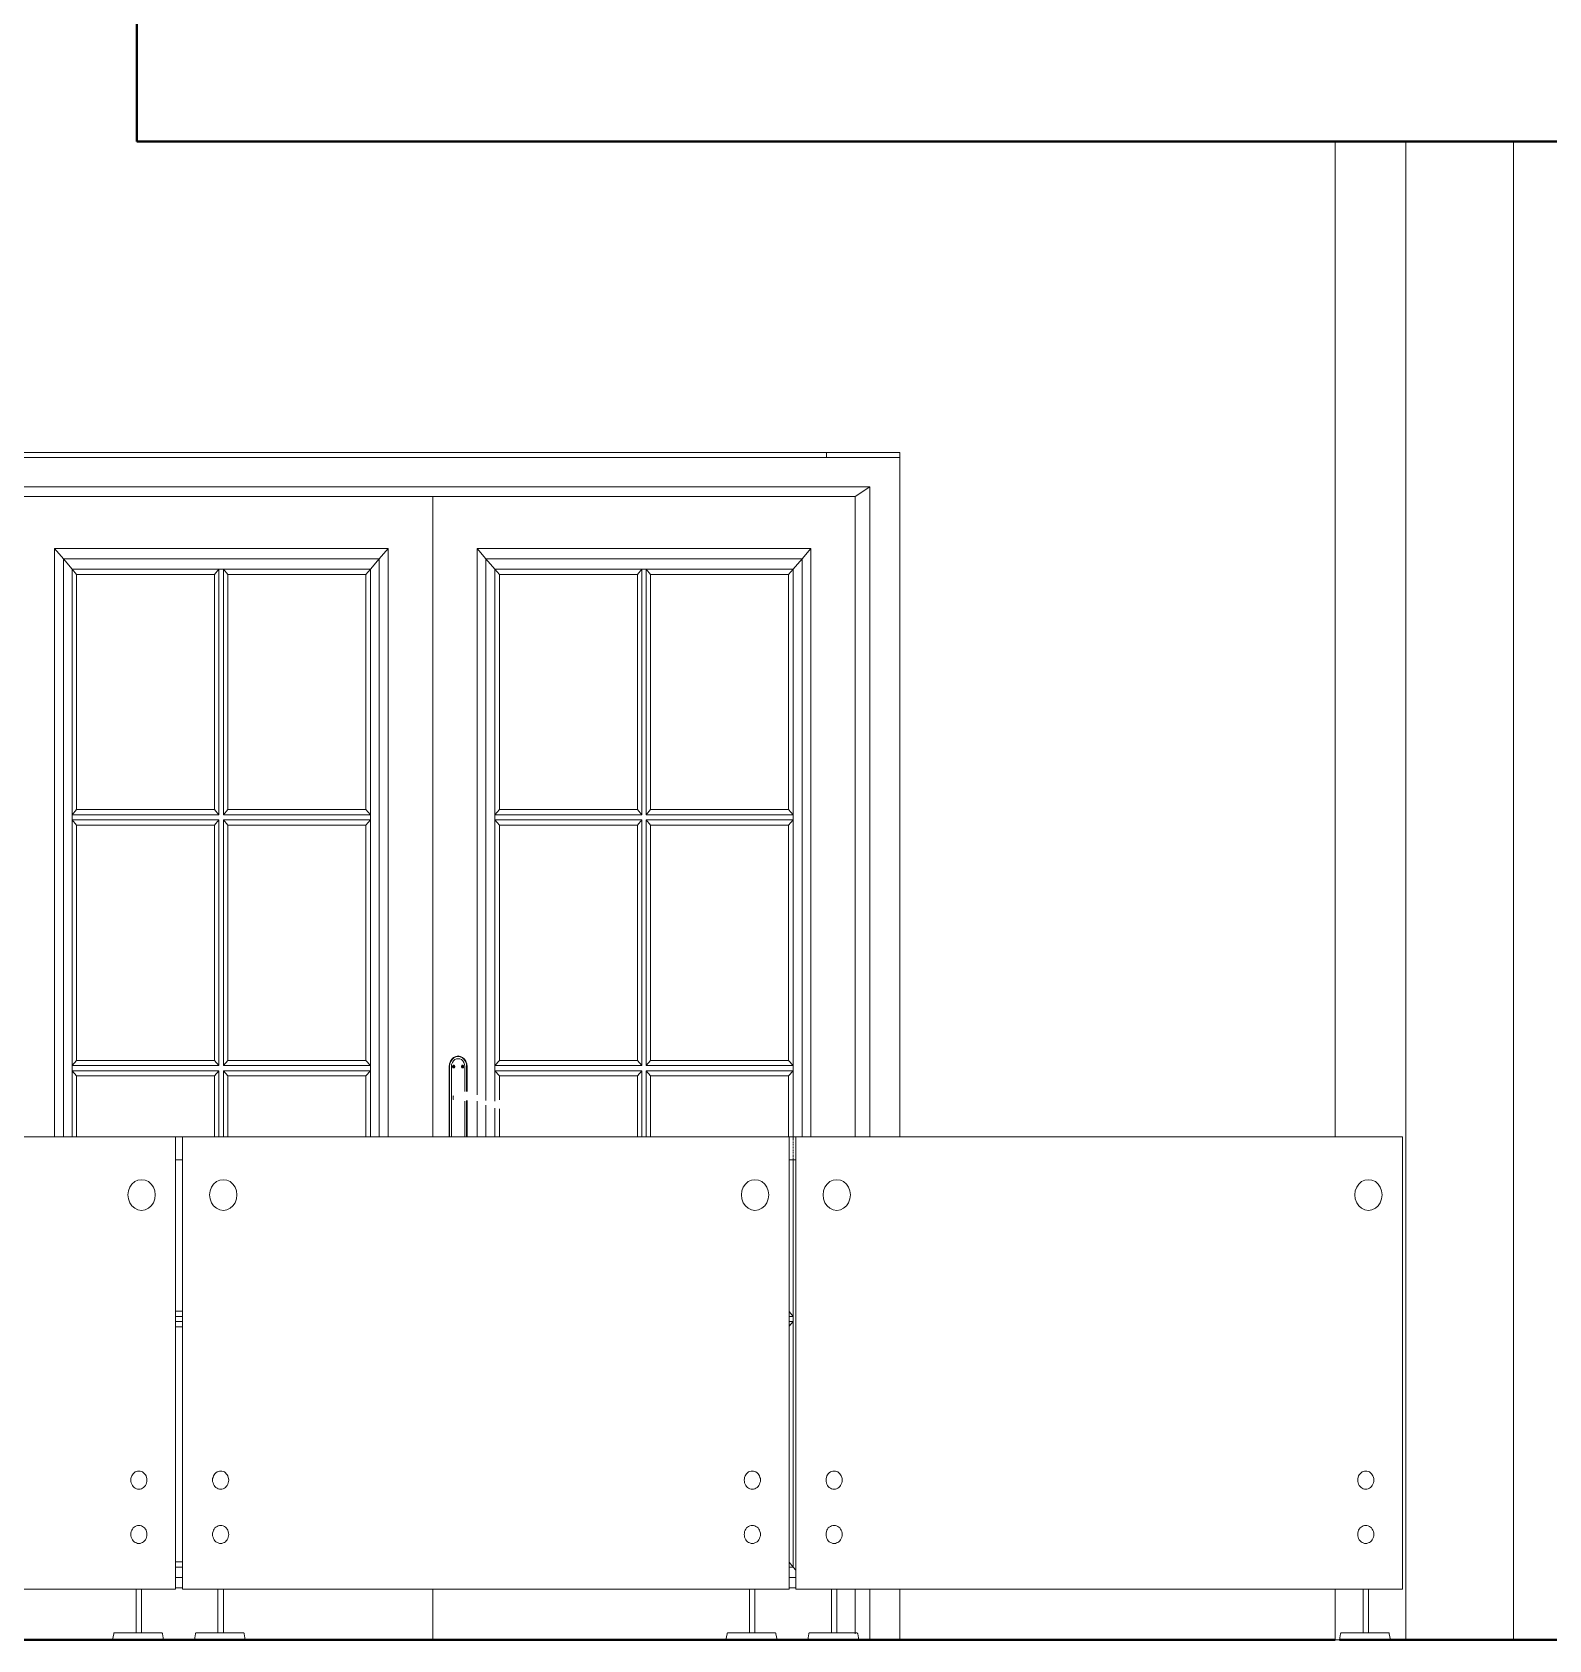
# Model space of a CAD drawing. Header units: inches. Extents: x 135267 to 147066, y -21506 to -19082.
# Drawn here: x 138213.5 to 138320.8, y -20372.3 to -20258.6 of the extents above; entities that cross this region are included whole.
import ezdxf

# ---------------------------------------------------------------- set-up
doc = ezdxf.new("R2010")
doc.units = ezdxf.units.IN
doc.header["$LTSCALE"] = 0.5
doc.header["$MEASUREMENT"] = 0
for name, color, linetype, lineweight in [('PARAPET', 50, 'Continuous', 13), ('wall', 1, 'Continuous', 40), ('window', 4, 'Continuous', 13)]:
    doc.layers.add(name, color=color, linetype=linetype, lineweight=lineweight)

msp = doc.modelspace()

# ---------------------------------------------------------------- linework, layer by layer
at = {"layer": 'PARAPET'}
for p, q in [((138305.7, -20336.71), (138305.7, -20266.29)), ((138310.7, -20372.29), (138310.7, -20266.29)), ((138318.32, -20372.29), (138318.32, -20266.29))]:
    msp.add_line(p, q, dxfattribs=at)
at = {"layer": 'wall'}
for p, q in [((138220.92, -20252.29), (138220.92, -20266.29)), ((138220.92, -20266.29), (138455.93, -20266.29)), ((138211.94, -20372.29), (138219.2, -20372.29)), ((138219.2, -20372.29), (138228.59, -20372.29)), ((138228.59, -20372.29), (138241.85, -20372.29)), ((138241.85, -20372.29), (138262.6, -20372.29)), ((138262.6, -20372.29), (138271.99, -20372.29)), ((138271.99, -20372.29), (138272.78, -20372.29)), ((138272.78, -20372.29), (138274.89, -20372.29)), ((138274.89, -20372.29), (138305.7, -20372.29)), ((138306, -20372.29), (138323.51, -20372.29)), ((138309.61, -20372.29), (138310.7, -20372.29))]:
    msp.add_line(p, q, dxfattribs=at)
at = {"layer": 'window'}
for p, q in [((138178.89, -20288.29), (138274.89, -20288.29)), ((138178.89, -20288.66), (138274.89, -20288.66)), ((138269.7, -20288.66), (138269.7, -20288.29)), ((138274.89, -20288.66), (138274.89, -20288.29)), ((138274.89, -20336.71), (138274.89, -20288.66)), ((138272.78, -20290.72), (138181, -20290.72)), ((138182.03, -20291.4), (138271.75, -20291.4)), ((138241.85, -20336.71), (138241.85, -20291.4)), ((138272.78, -20290.72), (138271.75, -20291.4)), ((138271.75, -20291.4), (138271.75, -20336.71)), ((138272.78, -20336.71), (138272.78, -20290.72)), ((138215.09, -20295.08), (138215.09, -20336.71)), ((138238.7, -20295.08), (138215.09, -20295.08)), ((138215.09, -20295.08), (138215.72, -20295.82)), ((138215.72, -20295.82), (138215.72, -20336.71)), ((138238.07, -20295.82), (138215.72, -20295.82)), ((138215.72, -20295.82), (138216.35, -20296.55)), ((138238.07, -20295.82), (138237.44, -20296.55)), ((138238.7, -20295.08), (138238.07, -20295.82)), ((138238.07, -20295.82), (138238.07, -20336.71)), ((138238.7, -20336.71), (138238.7, -20295.08)), ((138244.99, -20295.08), (138244.99, -20333.73)), ((138268.61, -20295.08), (138244.99, -20295.08)), ((138244.99, -20295.08), (138245.62, -20295.82)), ((138245.62, -20295.82), (138245.62, -20334.15)), ((138267.98, -20295.82), (138245.62, -20295.82)), ((138245.62, -20295.82), (138246.25, -20296.55)), ((138267.98, -20295.82), (138267.35, -20296.55)), ((138268.61, -20295.08), (138267.98, -20295.82)), ((138267.98, -20295.82), (138267.98, -20336.71)), ((138268.61, -20336.71), (138268.61, -20295.08)), ((138216.35, -20296.55), (138216.35, -20336.71)), ((138216.35, -20296.55), (138237.44, -20296.55)), ((138216.66, -20296.92), (138216.35, -20296.55)), ((138216.66, -20296.92), (138216.66, -20313.56)), ((138226.42, -20296.92), (138216.66, -20296.92)), ((138226.42, -20296.92), (138226.73, -20296.55)), ((138226.42, -20313.56), (138226.42, -20296.92)), ((138226.73, -20296.55), (138226.73, -20313.92)), ((138227.05, -20313.92), (138227.05, -20296.55)), ((138227.05, -20296.55), (138227.36, -20296.92)), ((138237.12, -20296.92), (138227.36, -20296.92)), ((138227.36, -20296.92), (138227.36, -20313.56)), ((138237.12, -20296.92), (138237.44, -20296.55)), ((138237.12, -20313.56), (138237.12, -20296.92)), ((138237.44, -20336.71), (138237.44, -20296.55)), ((138246.25, -20296.55), (138246.25, -20334.18)), ((138246.25, -20296.55), (138267.35, -20296.55)), ((138246.57, -20296.92), (138246.25, -20296.55)), ((138246.57, -20296.92), (138246.57, -20313.56)), ((138256.33, -20296.92), (138246.57, -20296.92)), ((138256.33, -20296.92), (138256.64, -20296.55)), ((138256.33, -20313.56), (138256.33, -20296.92)), ((138256.64, -20296.55), (138256.64, -20313.92)), ((138256.96, -20313.92), (138256.96, -20296.55)), ((138256.96, -20296.55), (138257.27, -20296.92)), ((138267.03, -20296.92), (138257.27, -20296.92)), ((138257.27, -20296.92), (138257.27, -20313.56)), ((138267.03, -20296.92), (138267.35, -20296.55)), ((138267.03, -20313.56), (138267.03, -20296.92)), ((138267.35, -20336.72), (138267.35, -20296.55)), ((138216.35, -20313.92), (138216.66, -20313.56)), ((138226.73, -20313.92), (138216.35, -20313.92)), ((138216.66, -20313.56), (138226.42, -20313.56)), ((138226.73, -20313.92), (138226.42, -20313.56)), ((138227.36, -20313.56), (138227.05, -20313.92)), ((138237.44, -20313.92), (138227.05, -20313.92)), ((138227.36, -20313.56), (138237.12, -20313.56)), ((138237.12, -20313.56), (138237.44, -20313.92)), ((138246.25, -20313.92), (138246.57, -20313.56)), ((138256.64, -20313.92), (138246.25, -20313.92)), ((138246.57, -20313.56), (138256.33, -20313.56)), ((138256.64, -20313.92), (138256.33, -20313.56)), ((138257.27, -20313.56), (138256.96, -20313.92)), ((138267.35, -20313.92), (138256.96, -20313.92)), ((138257.27, -20313.56), (138267.03, -20313.56)), ((138267.03, -20313.56), (138267.35, -20313.92)), ((138216.35, -20314.29), (138226.73, -20314.29)), ((138216.66, -20314.66), (138216.35, -20314.29)), ((138226.42, -20314.66), (138216.66, -20314.66)), ((138216.66, -20314.66), (138216.66, -20331.3)), ((138226.42, -20314.66), (138226.73, -20314.29)), ((138226.42, -20331.3), (138226.42, -20314.66)), ((138226.73, -20314.29), (138226.73, -20331.67)), ((138227.05, -20331.67), (138227.05, -20314.29)), ((138227.05, -20314.29), (138237.44, -20314.29)), ((138227.05, -20314.29), (138227.36, -20314.66)), ((138227.36, -20314.66), (138227.36, -20331.3)), ((138237.12, -20314.66), (138227.36, -20314.66)), ((138237.44, -20314.29), (138237.12, -20314.66)), ((138237.12, -20331.3), (138237.12, -20314.66)), ((138246.25, -20314.29), (138256.64, -20314.29)), ((138246.57, -20314.66), (138246.25, -20314.29)), ((138256.33, -20314.66), (138246.57, -20314.66)), ((138246.57, -20314.66), (138246.57, -20331.3)), ((138256.33, -20314.66), (138256.64, -20314.29)), ((138256.33, -20331.3), (138256.33, -20314.66)), ((138256.64, -20314.29), (138256.64, -20331.67)), ((138256.96, -20331.67), (138256.96, -20314.29)), ((138256.96, -20314.29), (138267.35, -20314.29)), ((138256.96, -20314.29), (138257.27, -20314.66)), ((138257.27, -20314.66), (138257.27, -20331.3)), ((138267.03, -20314.66), (138257.27, -20314.66)), ((138267.35, -20314.29), (138267.03, -20314.66)), ((138267.03, -20331.3), (138267.03, -20314.66)), ((138243.1, -20331.36), (138243.2, -20331.21)), ((138243.13, -20331.38), (138243.23, -20331.24)), ((138243.2, -20331.21), (138243.33, -20331.09)), ((138243.23, -20331.24), (138243.35, -20331.12)), ((138243.33, -20331.09), (138243.49, -20331.02)), ((138243.35, -20331.12), (138243.49, -20331.05)), ((138243.41, -20331.25), (138243.53, -20331.2)), ((138243.49, -20331.02), (138243.65, -20330.99)), ((138243.49, -20331.05), (138243.65, -20331.03)), ((138243.53, -20331.2), (138243.65, -20331.18)), ((138243.65, -20330.99), (138243.81, -20331.02)), ((138243.65, -20331.03), (138243.8, -20331.05)), ((138243.65, -20331.18), (138243.77, -20331.2)), ((138243.77, -20331.2), (138243.88, -20331.25)), ((138243.8, -20331.05), (138243.95, -20331.12)), ((138243.81, -20331.02), (138243.96, -20331.09)), ((138243.95, -20331.12), (138244.07, -20331.24)), ((138243.96, -20331.09), (138244.09, -20331.21)), ((138244.07, -20331.24), (138244.17, -20331.38)), ((138244.09, -20331.21), (138244.19, -20331.36)), ((138216.35, -20331.67), (138216.66, -20331.3)), ((138226.73, -20331.67), (138216.35, -20331.67)), ((138216.35, -20332.03), (138226.73, -20332.03)), ((138216.66, -20332.4), (138216.35, -20332.03)), ((138216.66, -20331.3), (138226.42, -20331.3)), ((138226.73, -20331.67), (138226.42, -20331.3)), ((138226.73, -20332.03), (138226.42, -20332.4)), ((138226.73, -20332.03), (138226.73, -20336.71)), ((138227.36, -20331.3), (138227.05, -20331.67)), ((138237.44, -20331.67), (138227.05, -20331.67)), ((138227.05, -20336.71), (138227.05, -20332.03)), ((138227.05, -20332.03), (138237.44, -20332.03)), ((138227.05, -20332.03), (138227.36, -20332.4)), ((138227.36, -20331.3), (138237.12, -20331.3)), ((138237.12, -20331.3), (138237.44, -20331.67)), ((138237.12, -20332.4), (138237.44, -20332.03)), ((138243.02, -20331.73), (138243.04, -20331.54)), ((138243.02, -20336.71), (138243.02, -20331.73)), ((138243.04, -20331.54), (138243.1, -20331.36)), ((138243.05, -20331.73), (138243.07, -20331.55)), ((138243.05, -20336.71), (138243.05, -20331.73)), ((138243.07, -20331.55), (138243.13, -20331.38)), ((138243.18, -20331.74), (138243.19, -20331.59)), ((138243.18, -20336.71), (138243.18, -20331.74)), ((138243.19, -20331.59), (138243.24, -20331.45)), ((138243.24, -20331.45), (138243.32, -20331.34)), ((138243.26, -20331.72), (138243.27, -20331.7)), ((138243.26, -20331.74), (138243.26, -20331.72)), ((138243.26, -20331.77), (138243.26, -20331.74)), ((138243.27, -20331.79), (138243.26, -20331.77)), ((138243.27, -20331.7), (138243.28, -20331.68)), ((138243.28, -20331.81), (138243.27, -20331.79)), ((138243.28, -20331.68), (138243.29, -20331.66)), ((138243.33, -20331.74), (138243.28, -20331.67)), ((138243.28, -20331.68), (138243.33, -20331.74)), ((138243.33, -20331.74), (138243.28, -20331.8)), ((138243.33, -20331.75), (138243.28, -20331.81)), ((138243.29, -20331.82), (138243.28, -20331.81)), ((138243.29, -20331.66), (138243.31, -20331.65)), ((138243.31, -20331.83), (138243.29, -20331.82)), ((138243.31, -20331.65), (138243.33, -20331.65)), ((138243.33, -20331.83), (138243.31, -20331.83)), ((138243.32, -20331.34), (138243.41, -20331.25)), ((138243.33, -20331.65), (138243.35, -20331.65)), ((138243.39, -20331.67), (138243.33, -20331.74)), ((138243.33, -20331.75), (138243.39, -20331.81)), ((138243.35, -20331.83), (138243.33, -20331.83)), ((138243.39, -20331.68), (138243.34, -20331.74)), ((138243.39, -20331.8), (138243.34, -20331.74)), ((138243.35, -20331.65), (138243.37, -20331.66)), ((138243.37, -20331.82), (138243.35, -20331.83)), ((138243.37, -20331.66), (138243.39, -20331.68)), ((138243.39, -20331.81), (138243.37, -20331.82)), ((138243.39, -20331.68), (138243.4, -20331.7)), ((138243.4, -20331.79), (138243.39, -20331.81)), ((138243.39, -20331.81), (138243.39, -20331.81)), ((138243.4, -20331.7), (138243.41, -20331.72)), ((138243.41, -20331.77), (138243.4, -20331.79)), ((138243.41, -20331.72), (138243.41, -20331.74)), ((138243.41, -20331.74), (138243.41, -20331.77)), ((138243.88, -20331.25), (138243.98, -20331.34)), ((138243.88, -20331.74), (138243.89, -20331.72)), ((138243.89, -20331.77), (138243.88, -20331.74)), ((138243.89, -20331.72), (138243.9, -20331.7)), ((138243.9, -20331.79), (138243.89, -20331.77)), ((138243.9, -20331.7), (138243.91, -20331.68)), ((138243.91, -20331.8), (138243.9, -20331.79)), ((138243.91, -20331.68), (138243.92, -20331.66)), ((138243.96, -20331.74), (138243.91, -20331.67)), ((138243.91, -20331.68), (138243.91, -20331.68)), ((138243.91, -20331.68), (138243.96, -20331.74)), ((138243.96, -20331.74), (138243.91, -20331.8)), ((138243.96, -20331.75), (138243.91, -20331.81)), ((138243.91, -20331.81), (138243.91, -20331.8)), ((138243.92, -20331.82), (138243.91, -20331.81)), ((138243.92, -20331.66), (138243.94, -20331.65)), ((138243.94, -20331.83), (138243.92, -20331.82)), ((138243.94, -20331.65), (138243.96, -20331.65)), ((138243.96, -20331.83), (138243.94, -20331.83)), ((138243.96, -20331.65), (138243.98, -20331.65)), ((138244.02, -20331.67), (138243.96, -20331.74)), ((138243.96, -20331.75), (138244.02, -20331.81)), ((138243.98, -20331.83), (138243.96, -20331.83)), ((138244.02, -20331.68), (138243.97, -20331.74)), ((138244.02, -20331.8), (138243.97, -20331.74)), ((138243.98, -20331.34), (138244.06, -20331.45)), ((138243.98, -20331.65), (138244, -20331.66)), ((138244, -20331.82), (138243.98, -20331.83)), ((138244, -20331.66), (138244.02, -20331.67)), ((138244.02, -20331.81), (138244, -20331.82)), ((138244.02, -20331.67), (138244.02, -20331.68)), ((138244.02, -20331.68), (138244.03, -20331.7)), ((138244.03, -20331.79), (138244.02, -20331.81)), ((138244.03, -20331.7), (138244.04, -20331.72)), ((138244.04, -20331.77), (138244.03, -20331.79)), ((138244.04, -20331.72), (138244.04, -20331.74)), ((138244.04, -20331.74), (138244.04, -20331.77)), ((138244.06, -20331.45), (138244.1, -20331.59)), ((138244.1, -20331.59), (138244.12, -20331.74)), ((138244.12, -20331.74), (138244.12, -20333.5)), ((138244.17, -20331.38), (138244.23, -20331.55)), ((138244.19, -20331.36), (138244.26, -20331.54)), ((138244.23, -20331.55), (138244.25, -20331.73)), ((138244.25, -20331.73), (138244.25, -20333.51)), ((138244.26, -20331.54), (138244.28, -20331.73)), ((138244.28, -20331.73), (138244.28, -20333.51)), ((138246.25, -20331.67), (138246.57, -20331.3)), ((138256.64, -20331.67), (138246.25, -20331.67)), ((138246.25, -20332.03), (138256.64, -20332.03)), ((138246.57, -20332.4), (138246.25, -20332.03)), ((138246.57, -20331.3), (138256.33, -20331.3)), ((138256.64, -20331.67), (138256.33, -20331.3)), ((138256.64, -20332.03), (138256.33, -20332.4)), ((138256.64, -20332.03), (138256.64, -20336.71)), ((138257.27, -20331.3), (138256.96, -20331.67)), ((138267.35, -20331.67), (138256.96, -20331.67)), ((138256.96, -20336.71), (138256.96, -20332.03)), ((138256.96, -20332.03), (138267.35, -20332.03)), ((138256.96, -20332.03), (138257.27, -20332.4)), ((138257.27, -20331.3), (138267.03, -20331.3)), ((138267.03, -20331.3), (138267.35, -20331.67)), ((138267.03, -20332.4), (138267.35, -20332.03)), ((138226.42, -20332.4), (138216.66, -20332.4)), ((138216.66, -20332.4), (138216.66, -20336.71)), ((138226.42, -20336.71), (138226.42, -20332.4)), ((138227.36, -20332.4), (138227.36, -20336.71)), ((138237.12, -20332.4), (138227.36, -20332.4)), ((138237.12, -20336.71), (138237.12, -20332.4)), ((138256.33, -20332.4), (138246.57, -20332.4)), ((138246.57, -20332.4), (138246.57, -20334.1)), ((138256.33, -20336.71), (138256.33, -20332.4)), ((138257.27, -20332.4), (138257.27, -20336.71)), ((138267.03, -20332.4), (138257.27, -20332.4)), ((138267.03, -20336.71), (138267.03, -20332.4)), ((138243.31, -20333.83), (138243.3, -20333.93)), ((138243.3, -20333.93), (138243.31, -20334.04)), ((138243.33, -20333.8), (138243.31, -20333.83)), ((138243.31, -20334.04), (138243.33, -20334.07)), ((138244.12, -20334.19), (138244.12, -20336.71)), ((138244.25, -20334.15), (138244.25, -20336.71)), ((138244.28, -20334.14), (138244.28, -20336.71)), ((138244.99, -20334.19), (138244.99, -20336.71)), ((138245.62, -20334.46), (138245.62, -20336.71)), ((138246.25, -20334.69), (138246.25, -20336.71)), ((138246.57, -20334.73), (138246.57, -20336.71)), ((138180.74, -20336.71), (138223.66, -20336.71)), ((138223.66, -20336.71), (138223.66, -20368.71)), ((138224.14, -20336.72), (138223.66, -20336.72)), ((138224.14, -20336.71), (138267.06, -20336.71)), ((138224.14, -20368.71), (138224.14, -20336.71)), ((138267.06, -20336.71), (138267.06, -20368.71)), ((138267.54, -20336.72), (138267.06, -20336.72)), ((138267.35, -20336.83), (138267.35, -20336.73)), ((138267.35, -20336.92), (138267.35, -20336.86)), ((138267.54, -20336.71), (138310.46, -20336.71)), ((138267.54, -20368.71), (138267.54, -20336.71)), ((138310.46, -20336.71), (138310.46, -20368.71)), ((138267.35, -20337.04), (138267.35, -20336.96)), ((138267.35, -20337.17), (138267.35, -20337.08)), ((138267.35, -20337.27), (138267.35, -20337.22)), ((138267.35, -20337.37), (138267.35, -20337.32)), ((138267.35, -20337.48), (138267.35, -20337.42)), ((138267.35, -20337.58), (138267.35, -20337.53)), ((138267.35, -20337.69), (138267.35, -20337.64)), ((138267.35, -20337.84), (138267.35, -20337.74)), ((138267.35, -20337.94), (138267.35, -20337.89)), ((138267.35, -20338.07), (138267.35, -20337.98)), ((138224.14, -20338.34), (138223.66, -20338.34)), ((138267.54, -20338.34), (138267.06, -20338.34)), ((138267.35, -20338.17), (138267.35, -20338.1)), ((138267.35, -20338.28), (138267.35, -20338.21)), ((138267.35, -20367.15), (138267.35, -20338.3)), ((138220.32, -20340.54), (138220.42, -20340.28)), ((138220.42, -20340.28), (138220.57, -20340.06)), ((138220.57, -20340.06), (138220.77, -20339.88)), ((138220.77, -20339.88), (138221, -20339.78)), ((138221, -20339.78), (138221.25, -20339.74)), ((138221.5, -20339.78), (138221.25, -20339.74)), ((138221.5, -20339.78), (138221.74, -20339.88)), ((138221.94, -20340.06), (138221.74, -20339.88)), ((138221.94, -20340.06), (138222.09, -20340.28)), ((138222.18, -20340.54), (138222.09, -20340.28)), ((138226.1, -20340.54), (138226.2, -20340.28)), ((138226.2, -20340.28), (138226.35, -20340.06)), ((138226.35, -20340.06), (138226.55, -20339.88)), ((138226.55, -20339.88), (138226.79, -20339.78)), ((138226.79, -20339.78), (138227.04, -20339.74)), ((138227.29, -20339.78), (138227.04, -20339.74)), ((138227.29, -20339.78), (138227.52, -20339.88)), ((138227.72, -20340.06), (138227.52, -20339.88)), ((138227.72, -20340.06), (138227.87, -20340.28)), ((138227.97, -20340.54), (138227.87, -20340.28)), ((138263.72, -20340.54), (138263.82, -20340.28)), ((138263.82, -20340.28), (138263.97, -20340.06)), ((138263.97, -20340.06), (138264.17, -20339.88)), ((138264.17, -20339.88), (138264.4, -20339.78)), ((138264.4, -20339.78), (138264.65, -20339.74)), ((138264.9, -20339.78), (138264.65, -20339.74)), ((138264.9, -20339.78), (138265.14, -20339.88)), ((138265.34, -20340.06), (138265.14, -20339.88)), ((138265.34, -20340.06), (138265.49, -20340.28)), ((138265.58, -20340.54), (138265.49, -20340.28)), ((138269.5, -20340.54), (138269.6, -20340.28)), ((138269.6, -20340.28), (138269.75, -20340.06)), ((138269.75, -20340.06), (138269.95, -20339.88)), ((138269.95, -20339.88), (138270.19, -20339.78)), ((138270.19, -20339.78), (138270.44, -20339.74)), ((138270.69, -20339.78), (138270.44, -20339.74)), ((138270.69, -20339.78), (138270.92, -20339.88)), ((138271.12, -20340.06), (138270.92, -20339.88)), ((138271.12, -20340.06), (138271.27, -20340.28)), ((138271.37, -20340.54), (138271.27, -20340.28)), ((138307.12, -20340.54), (138307.22, -20340.28)), ((138307.22, -20340.28), (138307.37, -20340.06)), ((138307.37, -20340.06), (138307.57, -20339.88)), ((138307.57, -20339.88), (138307.8, -20339.78)), ((138307.8, -20339.78), (138308.05, -20339.74)), ((138308.3, -20339.78), (138308.05, -20339.74)), ((138308.3, -20339.78), (138308.54, -20339.88)), ((138308.74, -20340.06), (138308.54, -20339.88)), ((138308.74, -20340.06), (138308.89, -20340.28)), ((138308.98, -20340.54), (138308.89, -20340.28)), ((138220.32, -20340.54), (138220.29, -20340.82)), ((138220.29, -20340.82), (138220.32, -20341.1)), ((138220.42, -20341.37), (138220.32, -20341.1)), ((138220.57, -20341.59), (138220.42, -20341.37)), ((138222.09, -20341.37), (138221.94, -20341.59)), ((138222.18, -20341.1), (138222.09, -20341.37)), ((138222.18, -20340.54), (138222.22, -20340.82)), ((138222.18, -20341.1), (138222.22, -20340.82)), ((138226.1, -20340.54), (138226.07, -20340.82)), ((138226.07, -20340.82), (138226.1, -20341.1)), ((138226.2, -20341.37), (138226.1, -20341.1)), ((138226.35, -20341.59), (138226.2, -20341.37)), ((138227.87, -20341.37), (138227.72, -20341.59)), ((138227.97, -20341.1), (138227.87, -20341.37)), ((138227.97, -20340.54), (138228, -20340.82)), ((138227.97, -20341.1), (138228, -20340.82)), ((138263.72, -20340.54), (138263.69, -20340.82)), ((138263.69, -20340.82), (138263.72, -20341.1)), ((138263.82, -20341.37), (138263.72, -20341.1)), ((138263.97, -20341.59), (138263.82, -20341.37)), ((138265.49, -20341.37), (138265.34, -20341.59)), ((138265.58, -20341.1), (138265.49, -20341.37)), ((138265.58, -20340.54), (138265.62, -20340.82)), ((138265.58, -20341.1), (138265.62, -20340.82)), ((138269.5, -20340.54), (138269.47, -20340.82)), ((138269.47, -20340.82), (138269.5, -20341.1)), ((138269.6, -20341.37), (138269.5, -20341.1)), ((138269.75, -20341.59), (138269.6, -20341.37)), ((138271.27, -20341.37), (138271.12, -20341.59)), ((138271.37, -20341.1), (138271.27, -20341.37)), ((138271.37, -20340.54), (138271.4, -20340.82)), ((138271.37, -20341.1), (138271.4, -20340.82)), ((138307.12, -20340.54), (138307.09, -20340.82)), ((138307.09, -20340.82), (138307.12, -20341.1)), ((138307.22, -20341.37), (138307.12, -20341.1)), ((138307.37, -20341.59), (138307.22, -20341.37)), ((138308.89, -20341.37), (138308.74, -20341.59)), ((138308.98, -20341.1), (138308.89, -20341.37)), ((138308.98, -20340.54), (138309.02, -20340.82)), ((138308.98, -20341.1), (138309.02, -20340.82)), ((138220.57, -20341.59), (138220.77, -20341.76)), ((138220.77, -20341.76), (138221, -20341.87)), ((138221, -20341.87), (138221.25, -20341.91)), ((138221.25, -20341.91), (138221.5, -20341.87)), ((138221.5, -20341.87), (138221.74, -20341.76)), ((138221.74, -20341.76), (138221.94, -20341.59)), ((138226.35, -20341.59), (138226.55, -20341.76)), ((138226.55, -20341.76), (138226.79, -20341.87)), ((138226.79, -20341.87), (138227.04, -20341.91)), ((138227.04, -20341.91), (138227.29, -20341.87)), ((138227.29, -20341.87), (138227.52, -20341.76)), ((138227.52, -20341.76), (138227.72, -20341.59)), ((138263.97, -20341.59), (138264.17, -20341.76)), ((138264.17, -20341.76), (138264.4, -20341.87)), ((138264.4, -20341.87), (138264.65, -20341.91)), ((138264.65, -20341.91), (138264.9, -20341.87)), ((138264.9, -20341.87), (138265.14, -20341.76)), ((138265.14, -20341.76), (138265.34, -20341.59)), ((138269.75, -20341.59), (138269.95, -20341.76)), ((138269.95, -20341.76), (138270.19, -20341.87)), ((138270.19, -20341.87), (138270.44, -20341.91)), ((138270.44, -20341.91), (138270.69, -20341.87)), ((138270.69, -20341.87), (138270.92, -20341.76)), ((138270.92, -20341.76), (138271.12, -20341.59)), ((138307.37, -20341.59), (138307.57, -20341.76)), ((138307.57, -20341.76), (138307.8, -20341.87)), ((138307.8, -20341.87), (138308.05, -20341.91)), ((138308.05, -20341.91), (138308.3, -20341.87)), ((138308.3, -20341.87), (138308.54, -20341.76)), ((138308.54, -20341.76), (138308.74, -20341.59)), ((138223.66, -20349.04), (138224.14, -20349.04)), ((138224.14, -20349.41), (138223.66, -20349.41)), ((138267.35, -20349.41), (138267.06, -20349.07)), ((138267.35, -20349.41), (138267.06, -20349.41)), ((138223.66, -20349.77), (138224.14, -20349.77)), ((138224.14, -20350.14), (138223.66, -20350.14)), ((138267.06, -20349.77), (138267.35, -20349.77)), ((138267.35, -20349.77), (138267.06, -20350.11)), ((138220.5, -20360.89), (138220.52, -20360.8)), ((138220.56, -20360.7), (138220.52, -20360.8)), ((138220.6, -20360.62), (138220.56, -20360.7)), ((138220.66, -20360.54), (138220.6, -20360.62)), ((138220.73, -20360.48), (138220.66, -20360.54)), ((138220.8, -20360.42), (138220.73, -20360.48)), ((138220.89, -20360.39), (138220.8, -20360.42)), ((138220.89, -20360.39), (138220.97, -20360.36)), ((138220.97, -20360.36), (138221.06, -20360.35)), ((138221.15, -20360.36), (138221.06, -20360.35)), ((138221.24, -20360.39), (138221.15, -20360.36)), ((138221.32, -20360.42), (138221.24, -20360.39)), ((138221.32, -20360.42), (138221.4, -20360.48)), ((138221.47, -20360.54), (138221.4, -20360.48)), ((138221.52, -20360.62), (138221.47, -20360.54)), ((138221.57, -20360.7), (138221.52, -20360.62)), ((138221.61, -20360.8), (138221.57, -20360.7)), ((138221.63, -20360.89), (138221.61, -20360.8)), ((138226.28, -20360.89), (138226.31, -20360.8)), ((138226.34, -20360.7), (138226.31, -20360.8)), ((138226.39, -20360.62), (138226.34, -20360.7)), ((138226.44, -20360.54), (138226.39, -20360.62)), ((138226.51, -20360.48), (138226.44, -20360.54)), ((138226.59, -20360.42), (138226.51, -20360.48)), ((138226.67, -20360.39), (138226.59, -20360.42)), ((138226.67, -20360.39), (138226.76, -20360.36)), ((138226.76, -20360.36), (138226.85, -20360.35)), ((138226.94, -20360.36), (138226.85, -20360.35)), ((138227.02, -20360.39), (138226.94, -20360.36)), ((138227.11, -20360.42), (138227.02, -20360.39)), ((138227.11, -20360.42), (138227.18, -20360.48)), ((138227.25, -20360.54), (138227.18, -20360.48)), ((138227.31, -20360.62), (138227.25, -20360.54)), ((138227.35, -20360.7), (138227.31, -20360.62)), ((138227.39, -20360.8), (138227.35, -20360.7)), ((138227.41, -20360.89), (138227.39, -20360.8)), ((138263.9, -20360.89), (138263.92, -20360.8)), ((138263.96, -20360.7), (138263.92, -20360.8)), ((138264, -20360.62), (138263.96, -20360.7)), ((138264.06, -20360.54), (138264, -20360.62)), ((138264.13, -20360.48), (138264.06, -20360.54)), ((138264.2, -20360.42), (138264.13, -20360.48)), ((138264.29, -20360.39), (138264.2, -20360.42)), ((138264.29, -20360.39), (138264.37, -20360.36)), ((138264.37, -20360.36), (138264.46, -20360.35)), ((138264.55, -20360.36), (138264.46, -20360.35)), ((138264.64, -20360.39), (138264.55, -20360.36)), ((138264.72, -20360.42), (138264.64, -20360.39)), ((138264.72, -20360.42), (138264.8, -20360.48)), ((138264.87, -20360.54), (138264.8, -20360.48)), ((138264.92, -20360.62), (138264.87, -20360.54)), ((138264.97, -20360.7), (138264.92, -20360.62)), ((138265, -20360.8), (138264.97, -20360.7)), ((138265.03, -20360.89), (138265, -20360.8)), ((138269.68, -20360.89), (138269.7, -20360.8)), ((138269.74, -20360.7), (138269.7, -20360.8)), ((138269.79, -20360.62), (138269.74, -20360.7)), ((138269.84, -20360.54), (138269.79, -20360.62)), ((138269.91, -20360.48), (138269.84, -20360.54)), ((138269.99, -20360.42), (138269.91, -20360.48)), ((138270.07, -20360.39), (138269.99, -20360.42)), ((138270.07, -20360.39), (138270.16, -20360.36)), ((138270.16, -20360.36), (138270.25, -20360.35)), ((138270.34, -20360.36), (138270.25, -20360.35)), ((138270.42, -20360.39), (138270.34, -20360.36)), ((138270.51, -20360.42), (138270.42, -20360.39)), ((138270.51, -20360.42), (138270.58, -20360.48)), ((138270.65, -20360.54), (138270.58, -20360.48)), ((138270.71, -20360.62), (138270.65, -20360.54)), ((138270.75, -20360.7), (138270.71, -20360.62)), ((138270.79, -20360.8), (138270.75, -20360.7)), ((138270.81, -20360.89), (138270.79, -20360.8)), ((138307.3, -20360.89), (138307.32, -20360.8)), ((138307.36, -20360.7), (138307.32, -20360.8)), ((138307.4, -20360.62), (138307.36, -20360.7)), ((138307.46, -20360.54), (138307.4, -20360.62)), ((138307.53, -20360.48), (138307.46, -20360.54)), ((138307.6, -20360.42), (138307.53, -20360.48)), ((138307.69, -20360.39), (138307.6, -20360.42)), ((138307.69, -20360.39), (138307.77, -20360.36)), ((138307.77, -20360.36), (138307.86, -20360.35)), ((138307.95, -20360.36), (138307.86, -20360.35)), ((138308.04, -20360.39), (138307.95, -20360.36)), ((138308.12, -20360.42), (138308.04, -20360.39)), ((138308.12, -20360.42), (138308.2, -20360.48)), ((138308.27, -20360.54), (138308.2, -20360.48)), ((138308.32, -20360.62), (138308.27, -20360.54)), ((138308.37, -20360.7), (138308.32, -20360.62)), ((138308.4, -20360.8), (138308.37, -20360.7)), ((138308.43, -20360.89), (138308.4, -20360.8)), ((138220.5, -20360.89), (138220.49, -20360.99)), ((138220.49, -20360.99), (138220.5, -20361.09)), ((138220.5, -20361.09), (138220.52, -20361.19)), ((138220.52, -20361.19), (138220.56, -20361.29)), ((138220.56, -20361.29), (138220.6, -20361.37)), ((138220.6, -20361.37), (138220.66, -20361.45)), ((138220.66, -20361.45), (138220.73, -20361.51)), ((138220.8, -20361.56), (138220.73, -20361.51)), ((138220.89, -20361.6), (138220.8, -20361.56)), ((138220.97, -20361.63), (138220.89, -20361.6)), ((138221.06, -20361.63), (138220.97, -20361.63)), ((138221.06, -20361.63), (138221.15, -20361.63)), ((138221.24, -20361.6), (138221.15, -20361.63)), ((138221.24, -20361.6), (138221.32, -20361.56)), ((138221.32, -20361.56), (138221.4, -20361.51)), ((138221.4, -20361.51), (138221.47, -20361.45)), ((138221.47, -20361.45), (138221.52, -20361.37)), ((138221.52, -20361.37), (138221.57, -20361.29)), ((138221.57, -20361.29), (138221.61, -20361.19)), ((138221.61, -20361.19), (138221.63, -20361.09)), ((138221.63, -20360.99), (138221.63, -20360.89)), ((138221.63, -20361.09), (138221.63, -20360.99)), ((138226.28, -20360.89), (138226.28, -20360.99)), ((138226.28, -20360.99), (138226.28, -20361.09)), ((138226.28, -20361.09), (138226.31, -20361.19)), ((138226.31, -20361.19), (138226.34, -20361.29)), ((138226.34, -20361.29), (138226.39, -20361.37)), ((138226.39, -20361.37), (138226.44, -20361.45)), ((138226.44, -20361.45), (138226.51, -20361.51)), ((138226.59, -20361.56), (138226.51, -20361.51)), ((138226.67, -20361.6), (138226.59, -20361.56)), ((138226.76, -20361.63), (138226.67, -20361.6)), ((138226.85, -20361.63), (138226.76, -20361.63)), ((138226.85, -20361.63), (138226.94, -20361.63)), ((138227.02, -20361.6), (138226.94, -20361.63)), ((138227.02, -20361.6), (138227.11, -20361.56)), ((138227.11, -20361.56), (138227.18, -20361.51)), ((138227.18, -20361.51), (138227.25, -20361.45)), ((138227.25, -20361.45), (138227.31, -20361.37)), ((138227.31, -20361.37), (138227.35, -20361.29)), ((138227.35, -20361.29), (138227.39, -20361.19)), ((138227.39, -20361.19), (138227.41, -20361.09)), ((138227.42, -20360.99), (138227.41, -20360.89)), ((138227.41, -20361.09), (138227.42, -20360.99)), ((138263.9, -20360.89), (138263.89, -20360.99)), ((138263.89, -20360.99), (138263.9, -20361.09)), ((138263.9, -20361.09), (138263.92, -20361.19)), ((138263.92, -20361.19), (138263.96, -20361.29)), ((138263.96, -20361.29), (138264, -20361.37)), ((138264, -20361.37), (138264.06, -20361.45)), ((138264.06, -20361.45), (138264.13, -20361.51)), ((138264.2, -20361.56), (138264.13, -20361.51)), ((138264.29, -20361.6), (138264.2, -20361.56)), ((138264.37, -20361.63), (138264.29, -20361.6)), ((138264.46, -20361.63), (138264.37, -20361.63)), ((138264.46, -20361.63), (138264.55, -20361.63)), ((138264.64, -20361.6), (138264.55, -20361.63)), ((138264.64, -20361.6), (138264.72, -20361.56)), ((138264.72, -20361.56), (138264.8, -20361.51)), ((138264.8, -20361.51), (138264.87, -20361.45)), ((138264.87, -20361.45), (138264.92, -20361.37)), ((138264.92, -20361.37), (138264.97, -20361.29)), ((138264.97, -20361.29), (138265, -20361.19)), ((138265, -20361.19), (138265.03, -20361.09)), ((138265.03, -20360.99), (138265.03, -20360.89)), ((138265.03, -20361.09), (138265.03, -20360.99)), ((138269.68, -20360.89), (138269.68, -20360.99)), ((138269.68, -20360.99), (138269.68, -20361.09)), ((138269.68, -20361.09), (138269.7, -20361.19)), ((138269.7, -20361.19), (138269.74, -20361.29)), ((138269.74, -20361.29), (138269.79, -20361.37)), ((138269.79, -20361.37), (138269.84, -20361.45)), ((138269.84, -20361.45), (138269.91, -20361.51)), ((138269.99, -20361.56), (138269.91, -20361.51)), ((138270.07, -20361.6), (138269.99, -20361.56)), ((138270.16, -20361.63), (138270.07, -20361.6)), ((138270.25, -20361.63), (138270.16, -20361.63)), ((138270.25, -20361.63), (138270.34, -20361.63)), ((138270.42, -20361.6), (138270.34, -20361.63)), ((138270.42, -20361.6), (138270.51, -20361.56)), ((138270.51, -20361.56), (138270.58, -20361.51)), ((138270.58, -20361.51), (138270.65, -20361.45)), ((138270.65, -20361.45), (138270.71, -20361.37)), ((138270.71, -20361.37), (138270.75, -20361.29)), ((138270.75, -20361.29), (138270.79, -20361.19)), ((138270.79, -20361.19), (138270.81, -20361.09)), ((138270.82, -20360.99), (138270.81, -20360.89)), ((138270.81, -20361.09), (138270.82, -20360.99)), ((138307.3, -20360.89), (138307.29, -20360.99)), ((138307.29, -20360.99), (138307.3, -20361.09)), ((138307.3, -20361.09), (138307.32, -20361.19)), ((138307.32, -20361.19), (138307.36, -20361.29)), ((138307.36, -20361.29), (138307.4, -20361.37)), ((138307.4, -20361.37), (138307.46, -20361.45)), ((138307.46, -20361.45), (138307.53, -20361.51)), ((138307.6, -20361.56), (138307.53, -20361.51)), ((138307.69, -20361.6), (138307.6, -20361.56)), ((138307.77, -20361.63), (138307.69, -20361.6)), ((138307.86, -20361.63), (138307.77, -20361.63)), ((138307.86, -20361.63), (138307.95, -20361.63)), ((138308.04, -20361.6), (138307.95, -20361.63)), ((138308.04, -20361.6), (138308.12, -20361.56)), ((138308.12, -20361.56), (138308.2, -20361.51)), ((138308.2, -20361.51), (138308.27, -20361.45)), ((138308.27, -20361.45), (138308.32, -20361.37)), ((138308.32, -20361.37), (138308.37, -20361.29)), ((138308.37, -20361.29), (138308.4, -20361.19)), ((138308.4, -20361.19), (138308.43, -20361.09)), ((138308.43, -20360.99), (138308.43, -20360.89)), ((138308.43, -20361.09), (138308.43, -20360.99)), ((138220.89, -20364.23), (138220.97, -20364.2)), ((138220.97, -20364.2), (138221.06, -20364.2)), ((138221.15, -20364.2), (138221.06, -20364.2)), ((138221.15, -20364.2), (138221.24, -20364.23)), ((138226.67, -20364.23), (138226.76, -20364.2)), ((138226.76, -20364.2), (138226.85, -20364.2)), ((138226.94, -20364.2), (138226.85, -20364.2)), ((138226.94, -20364.2), (138227.02, -20364.23)), ((138264.29, -20364.23), (138264.37, -20364.2)), ((138264.37, -20364.2), (138264.46, -20364.2)), ((138264.55, -20364.2), (138264.46, -20364.2)), ((138264.55, -20364.2), (138264.64, -20364.23)), ((138270.07, -20364.23), (138270.16, -20364.2)), ((138270.16, -20364.2), (138270.25, -20364.2)), ((138270.34, -20364.2), (138270.25, -20364.2)), ((138270.34, -20364.2), (138270.42, -20364.23)), ((138307.69, -20364.23), (138307.77, -20364.2)), ((138307.77, -20364.2), (138307.86, -20364.2)), ((138307.95, -20364.2), (138307.86, -20364.2)), ((138307.95, -20364.2), (138308.04, -20364.23)), ((138220.5, -20364.74), (138220.49, -20364.84)), ((138220.49, -20364.84), (138220.5, -20364.94)), ((138220.52, -20364.64), (138220.5, -20364.74)), ((138220.5, -20364.94), (138220.52, -20365.03)), ((138220.56, -20364.54), (138220.52, -20364.64)), ((138220.52, -20365.03), (138220.56, -20365.13)), ((138220.6, -20364.46), (138220.56, -20364.54)), ((138220.56, -20365.13), (138220.6, -20365.21)), ((138220.66, -20364.38), (138220.6, -20364.46)), ((138220.6, -20365.21), (138220.66, -20365.29)), ((138220.66, -20364.38), (138220.73, -20364.32)), ((138220.66, -20365.29), (138220.73, -20365.35)), ((138220.8, -20364.27), (138220.73, -20364.32)), ((138220.73, -20365.35), (138220.8, -20365.41)), ((138220.8, -20364.27), (138220.89, -20364.23)), ((138221.24, -20364.23), (138221.32, -20364.27)), ((138221.4, -20364.32), (138221.32, -20364.27)), ((138221.4, -20365.35), (138221.32, -20365.41)), ((138221.47, -20364.38), (138221.4, -20364.32)), ((138221.4, -20365.35), (138221.47, -20365.29)), ((138221.52, -20364.46), (138221.47, -20364.38)), ((138221.47, -20365.29), (138221.52, -20365.21)), ((138221.57, -20364.54), (138221.52, -20364.46)), ((138221.52, -20365.21), (138221.57, -20365.13)), ((138221.61, -20364.64), (138221.57, -20364.54)), ((138221.57, -20365.13), (138221.61, -20365.03)), ((138221.63, -20364.74), (138221.61, -20364.64)), ((138221.61, -20365.03), (138221.63, -20364.94)), ((138221.63, -20364.84), (138221.63, -20364.74)), ((138221.63, -20364.94), (138221.63, -20364.84)), ((138226.31, -20364.64), (138226.28, -20364.74)), ((138226.28, -20364.74), (138226.28, -20364.84)), ((138226.28, -20364.84), (138226.28, -20364.94)), ((138226.28, -20364.94), (138226.31, -20365.03)), ((138226.34, -20364.54), (138226.31, -20364.64)), ((138226.31, -20365.03), (138226.34, -20365.13)), ((138226.39, -20364.46), (138226.34, -20364.54)), ((138226.34, -20365.13), (138226.39, -20365.21)), ((138226.44, -20364.38), (138226.39, -20364.46)), ((138226.39, -20365.21), (138226.44, -20365.29)), ((138226.44, -20364.38), (138226.51, -20364.32)), ((138226.44, -20365.29), (138226.51, -20365.35)), ((138226.59, -20364.27), (138226.51, -20364.32)), ((138226.51, -20365.35), (138226.59, -20365.41)), ((138226.59, -20364.27), (138226.67, -20364.23)), ((138227.02, -20364.23), (138227.11, -20364.27)), ((138227.18, -20364.32), (138227.11, -20364.27)), ((138227.18, -20365.35), (138227.11, -20365.41)), ((138227.25, -20364.38), (138227.18, -20364.32)), ((138227.18, -20365.35), (138227.25, -20365.29)), ((138227.31, -20364.46), (138227.25, -20364.38)), ((138227.25, -20365.29), (138227.31, -20365.21)), ((138227.35, -20364.54), (138227.31, -20364.46)), ((138227.31, -20365.21), (138227.35, -20365.13)), ((138227.39, -20364.64), (138227.35, -20364.54)), ((138227.35, -20365.13), (138227.39, -20365.03)), ((138227.41, -20364.74), (138227.39, -20364.64)), ((138227.39, -20365.03), (138227.41, -20364.94)), ((138227.42, -20364.84), (138227.41, -20364.74)), ((138227.41, -20364.94), (138227.42, -20364.84)), ((138263.9, -20364.74), (138263.89, -20364.84)), ((138263.89, -20364.84), (138263.9, -20364.94)), ((138263.92, -20364.64), (138263.9, -20364.74)), ((138263.9, -20364.94), (138263.92, -20365.03)), ((138263.96, -20364.54), (138263.92, -20364.64)), ((138263.92, -20365.03), (138263.96, -20365.13)), ((138264, -20364.46), (138263.96, -20364.54)), ((138263.96, -20365.13), (138264, -20365.21)), ((138264.06, -20364.38), (138264, -20364.46)), ((138264, -20365.21), (138264.06, -20365.29)), ((138264.06, -20364.38), (138264.13, -20364.32)), ((138264.06, -20365.29), (138264.13, -20365.35)), ((138264.2, -20364.27), (138264.13, -20364.32)), ((138264.13, -20365.35), (138264.2, -20365.41)), ((138264.2, -20364.27), (138264.29, -20364.23)), ((138264.64, -20364.23), (138264.72, -20364.27)), ((138264.8, -20364.32), (138264.72, -20364.27)), ((138264.8, -20365.35), (138264.72, -20365.41)), ((138264.87, -20364.38), (138264.8, -20364.32)), ((138264.8, -20365.35), (138264.87, -20365.29)), ((138264.92, -20364.46), (138264.87, -20364.38)), ((138264.87, -20365.29), (138264.92, -20365.21)), ((138264.97, -20364.54), (138264.92, -20364.46)), ((138264.92, -20365.21), (138264.97, -20365.13)), ((138265, -20364.64), (138264.97, -20364.54)), ((138264.97, -20365.13), (138265, -20365.03)), ((138265.03, -20364.74), (138265, -20364.64)), ((138265, -20365.03), (138265.03, -20364.94)), ((138265.03, -20364.84), (138265.03, -20364.74)), ((138265.03, -20364.94), (138265.03, -20364.84)), ((138269.7, -20364.64), (138269.68, -20364.74)), ((138269.68, -20364.74), (138269.68, -20364.84)), ((138269.68, -20364.84), (138269.68, -20364.94)), ((138269.68, -20364.94), (138269.7, -20365.03)), ((138269.74, -20364.54), (138269.7, -20364.64)), ((138269.7, -20365.03), (138269.74, -20365.13)), ((138269.79, -20364.46), (138269.74, -20364.54)), ((138269.74, -20365.13), (138269.79, -20365.21)), ((138269.84, -20364.38), (138269.79, -20364.46)), ((138269.79, -20365.21), (138269.84, -20365.29)), ((138269.84, -20364.38), (138269.91, -20364.32)), ((138269.84, -20365.29), (138269.91, -20365.35)), ((138269.99, -20364.27), (138269.91, -20364.32)), ((138269.91, -20365.35), (138269.99, -20365.41)), ((138269.99, -20364.27), (138270.07, -20364.23)), ((138270.42, -20364.23), (138270.51, -20364.27)), ((138270.58, -20364.32), (138270.51, -20364.27)), ((138270.58, -20365.35), (138270.51, -20365.41)), ((138270.65, -20364.38), (138270.58, -20364.32)), ((138270.58, -20365.35), (138270.65, -20365.29)), ((138270.71, -20364.46), (138270.65, -20364.38)), ((138270.65, -20365.29), (138270.71, -20365.21)), ((138270.75, -20364.54), (138270.71, -20364.46)), ((138270.71, -20365.21), (138270.75, -20365.13)), ((138270.79, -20364.64), (138270.75, -20364.54)), ((138270.75, -20365.13), (138270.79, -20365.03)), ((138270.81, -20364.74), (138270.79, -20364.64)), ((138270.79, -20365.03), (138270.81, -20364.94)), ((138270.82, -20364.84), (138270.81, -20364.74)), ((138270.81, -20364.94), (138270.82, -20364.84)), ((138307.3, -20364.74), (138307.29, -20364.84)), ((138307.29, -20364.84), (138307.3, -20364.94)), ((138307.32, -20364.64), (138307.3, -20364.74)), ((138307.3, -20364.94), (138307.32, -20365.03)), ((138307.36, -20364.54), (138307.32, -20364.64)), ((138307.32, -20365.03), (138307.36, -20365.13)), ((138307.4, -20364.46), (138307.36, -20364.54)), ((138307.36, -20365.13), (138307.4, -20365.21)), ((138307.46, -20364.38), (138307.4, -20364.46)), ((138307.4, -20365.21), (138307.46, -20365.29)), ((138307.46, -20364.38), (138307.53, -20364.32)), ((138307.46, -20365.29), (138307.53, -20365.35)), ((138307.6, -20364.27), (138307.53, -20364.32)), ((138307.53, -20365.35), (138307.6, -20365.41)), ((138307.6, -20364.27), (138307.69, -20364.23)), ((138308.04, -20364.23), (138308.12, -20364.27)), ((138308.2, -20364.32), (138308.12, -20364.27)), ((138308.2, -20365.35), (138308.12, -20365.41)), ((138308.27, -20364.38), (138308.2, -20364.32)), ((138308.2, -20365.35), (138308.27, -20365.29)), ((138308.32, -20364.46), (138308.27, -20364.38)), ((138308.27, -20365.29), (138308.32, -20365.21)), ((138308.37, -20364.54), (138308.32, -20364.46)), ((138308.32, -20365.21), (138308.37, -20365.13)), ((138308.4, -20364.64), (138308.37, -20364.54)), ((138308.37, -20365.13), (138308.4, -20365.03)), ((138308.43, -20364.74), (138308.4, -20364.64)), ((138308.4, -20365.03), (138308.43, -20364.94)), ((138308.43, -20364.84), (138308.43, -20364.74)), ((138308.43, -20364.94), (138308.43, -20364.84)), ((138220.8, -20365.41), (138220.89, -20365.44)), ((138220.89, -20365.44), (138220.97, -20365.47)), ((138220.97, -20365.47), (138221.06, -20365.48)), ((138221.06, -20365.48), (138221.15, -20365.47)), ((138221.15, -20365.47), (138221.24, -20365.44)), ((138221.24, -20365.44), (138221.32, -20365.41)), ((138226.59, -20365.41), (138226.67, -20365.44)), ((138226.67, -20365.44), (138226.76, -20365.47)), ((138226.76, -20365.47), (138226.85, -20365.48)), ((138226.85, -20365.48), (138226.94, -20365.47)), ((138226.94, -20365.47), (138227.02, -20365.44)), ((138227.02, -20365.44), (138227.11, -20365.41)), ((138264.2, -20365.41), (138264.29, -20365.44)), ((138264.29, -20365.44), (138264.37, -20365.47)), ((138264.37, -20365.47), (138264.46, -20365.48)), ((138264.46, -20365.48), (138264.55, -20365.47)), ((138264.55, -20365.47), (138264.64, -20365.44)), ((138264.64, -20365.44), (138264.72, -20365.41)), ((138269.99, -20365.41), (138270.07, -20365.44)), ((138270.07, -20365.44), (138270.16, -20365.47)), ((138270.16, -20365.47), (138270.25, -20365.48)), ((138270.25, -20365.48), (138270.34, -20365.47)), ((138270.34, -20365.47), (138270.42, -20365.44)), ((138270.42, -20365.44), (138270.51, -20365.41)), ((138307.6, -20365.41), (138307.69, -20365.44)), ((138307.69, -20365.44), (138307.77, -20365.47)), ((138307.77, -20365.47), (138307.86, -20365.48)), ((138307.86, -20365.48), (138307.95, -20365.47)), ((138307.95, -20365.47), (138308.04, -20365.44)), ((138308.04, -20365.44), (138308.12, -20365.41)), ((138223.66, -20366.78), (138224.14, -20366.78)), ((138224.14, -20367.15), (138223.66, -20367.15)), ((138267.06, -20366.81), (138267.35, -20367.15)), ((138267.35, -20367.15), (138267.06, -20367.15)), ((138267.35, -20367.15), (138267.54, -20367.37)), ((138223.66, -20368.71), (138180.74, -20368.71)), ((138220.87, -20368.71), (138220.87, -20371.8)), ((138221.25, -20371.8), (138221.25, -20368.71)), ((138223.66, -20367.88), (138224.14, -20367.88)), ((138223.66, -20368.62), (138224.14, -20368.62)), ((138267.06, -20368.71), (138224.14, -20368.71)), ((138226.66, -20368.71), (138226.66, -20371.8)), ((138227.04, -20371.8), (138227.04, -20368.71)), ((138241.85, -20372.29), (138241.85, -20368.71)), ((138264.27, -20368.71), (138264.27, -20371.8)), ((138264.65, -20371.8), (138264.65, -20368.71)), ((138267.06, -20367.88), (138267.54, -20367.88)), ((138267.06, -20368.62), (138267.54, -20368.62)), ((138310.46, -20368.71), (138267.54, -20368.71)), ((138270.06, -20368.71), (138270.06, -20371.8)), ((138270.44, -20371.8), (138270.44, -20368.71)), ((138271.75, -20368.71), (138271.75, -20371.85)), ((138272.78, -20372.29), (138272.78, -20368.71)), ((138274.89, -20372.29), (138274.89, -20368.71)), ((138305.7, -20372.29), (138305.7, -20368.71)), ((138307.67, -20368.71), (138307.67, -20371.8)), ((138308.05, -20371.8), (138308.05, -20368.71)), ((138219.2, -20372.29), (138219.28, -20371.86)), ((138219.28, -20371.84), (138219.28, -20371.85)), ((138219.29, -20371.84), (138219.28, -20371.84)), ((138219.28, -20371.85), (138219.28, -20371.85)), ((138219.28, -20371.85), (138219.28, -20371.86)), ((138219.3, -20371.82), (138219.29, -20371.83)), ((138219.29, -20371.83), (138219.29, -20371.83)), ((138219.29, -20371.83), (138219.29, -20371.83)), ((138219.29, -20371.84), (138219.29, -20371.83)), ((138219.3, -20371.82), (138219.31, -20371.81)), ((138219.3, -20371.82), (138219.3, -20371.82)), ((138219.3, -20371.82), (138219.3, -20371.82)), ((138219.3, -20371.82), (138219.3, -20371.82)), ((138219.31, -20371.81), (138219.31, -20371.81)), ((138219.31, -20371.81), (138219.32, -20371.81)), ((138219.31, -20371.81), (138219.31, -20371.81)), ((138219.33, -20371.81), (138219.32, -20371.81)), ((138219.32, -20371.81), (138219.32, -20371.81)), ((138219.33, -20371.8), (138219.33, -20371.81)), ((138219.34, -20371.8), (138219.33, -20371.8)), ((138219.33, -20371.8), (138219.33, -20371.8)), ((138222.68, -20371.8), (138219.34, -20371.8)), ((138222.69, -20371.81), (138222.68, -20371.8)), ((138222.68, -20371.8), (138222.68, -20371.8)), ((138222.68, -20371.8), (138222.68, -20371.8)), ((138222.69, -20371.81), (138222.69, -20371.81)), ((138222.7, -20371.81), (138222.69, -20371.81)), ((138222.7, -20371.81), (138222.7, -20371.81)), ((138222.7, -20371.81), (138222.7, -20371.81)), ((138222.71, -20371.81), (138222.7, -20371.81)), ((138222.71, -20371.81), (138222.71, -20371.82)), ((138222.72, -20371.82), (138222.71, -20371.82)), ((138222.71, -20371.82), (138222.71, -20371.82)), ((138222.71, -20371.82), (138222.71, -20371.82)), ((138222.72, -20371.83), (138222.72, -20371.82)), ((138222.72, -20371.83), (138222.72, -20371.83)), ((138222.72, -20371.83), (138222.72, -20371.83)), ((138222.72, -20371.83), (138222.73, -20371.84)), ((138222.73, -20371.85), (138222.73, -20371.84)), ((138222.73, -20371.84), (138222.73, -20371.84)), ((138222.73, -20371.85), (138222.73, -20371.85)), ((138222.73, -20371.85), (138222.73, -20371.86)), ((138222.81, -20372.29), (138222.73, -20371.86)), ((138224.99, -20372.29), (138225.06, -20371.86)), ((138225.07, -20371.85), (138225.06, -20371.86)), ((138225.08, -20371.83), (138225.07, -20371.83)), ((138225.07, -20371.83), (138225.07, -20371.83)), ((138225.07, -20371.84), (138225.07, -20371.83)), ((138225.07, -20371.84), (138225.07, -20371.85)), ((138225.07, -20371.84), (138225.07, -20371.84)), ((138225.07, -20371.85), (138225.07, -20371.85)), ((138225.08, -20371.82), (138225.08, -20371.82)), ((138225.08, -20371.82), (138225.08, -20371.82)), ((138225.09, -20371.82), (138225.08, -20371.82)), ((138225.08, -20371.82), (138225.08, -20371.83)), ((138225.1, -20371.81), (138225.09, -20371.81)), ((138225.09, -20371.82), (138225.09, -20371.81)), ((138225.09, -20371.81), (138225.09, -20371.81)), ((138225.11, -20371.81), (138225.1, -20371.81)), ((138225.1, -20371.81), (138225.1, -20371.81)), ((138225.1, -20371.81), (138225.1, -20371.81)), ((138225.11, -20371.8), (138225.11, -20371.81)), ((138225.11, -20371.8), (138225.12, -20371.8)), ((138225.12, -20371.8), (138225.12, -20371.8)), ((138228.46, -20371.8), (138225.12, -20371.8)), ((138228.46, -20371.8), (138228.46, -20371.8)), ((138228.47, -20371.8), (138228.46, -20371.8)), ((138228.47, -20371.81), (138228.47, -20371.8)), ((138228.47, -20371.81), (138228.47, -20371.81)), ((138228.48, -20371.81), (138228.47, -20371.81)), ((138228.48, -20371.81), (138228.48, -20371.81)), ((138228.48, -20371.81), (138228.49, -20371.81)), ((138228.49, -20371.81), (138228.49, -20371.81)), ((138228.49, -20371.81), (138228.49, -20371.82)), ((138228.5, -20371.82), (138228.49, -20371.82)), ((138228.5, -20371.82), (138228.5, -20371.82)), ((138228.5, -20371.83), (138228.5, -20371.82)), ((138228.5, -20371.82), (138228.5, -20371.82)), ((138228.51, -20371.83), (138228.5, -20371.83)), ((138228.51, -20371.83), (138228.51, -20371.83)), ((138228.51, -20371.83), (138228.51, -20371.84)), ((138228.51, -20371.85), (138228.51, -20371.84)), ((138228.51, -20371.84), (138228.51, -20371.84)), ((138228.51, -20371.85), (138228.51, -20371.85)), ((138228.51, -20371.85), (138228.52, -20371.86)), ((138228.59, -20372.29), (138228.52, -20371.86)), ((138262.6, -20372.29), (138262.68, -20371.86)), ((138262.68, -20371.84), (138262.68, -20371.85)), ((138262.69, -20371.84), (138262.68, -20371.84)), ((138262.68, -20371.85), (138262.68, -20371.85)), ((138262.68, -20371.85), (138262.68, -20371.86)), ((138262.7, -20371.82), (138262.69, -20371.82)), ((138262.69, -20371.82), (138262.69, -20371.83)), ((138262.69, -20371.83), (138262.69, -20371.83)), ((138262.69, -20371.83), (138262.69, -20371.83)), ((138262.69, -20371.84), (138262.69, -20371.83)), ((138262.7, -20371.82), (138262.71, -20371.81)), ((138262.7, -20371.82), (138262.7, -20371.82)), ((138262.7, -20371.82), (138262.7, -20371.82)), ((138262.71, -20371.81), (138262.71, -20371.81)), ((138262.71, -20371.81), (138262.72, -20371.81)), ((138262.71, -20371.81), (138262.71, -20371.81)), ((138262.73, -20371.81), (138262.72, -20371.81)), ((138262.72, -20371.81), (138262.72, -20371.81)), ((138262.73, -20371.8), (138262.73, -20371.81)), ((138262.74, -20371.8), (138262.73, -20371.8)), ((138262.73, -20371.8), (138262.73, -20371.8)), ((138266.08, -20371.8), (138262.74, -20371.8)), ((138266.09, -20371.81), (138266.08, -20371.8)), ((138266.08, -20371.8), (138266.08, -20371.8)), ((138266.08, -20371.8), (138266.08, -20371.8)), ((138266.09, -20371.81), (138266.09, -20371.81)), ((138266.1, -20371.81), (138266.09, -20371.81)), ((138266.1, -20371.81), (138266.1, -20371.81)), ((138266.1, -20371.81), (138266.1, -20371.81)), ((138266.11, -20371.81), (138266.1, -20371.81)), ((138266.11, -20371.81), (138266.11, -20371.82)), ((138266.12, -20371.82), (138266.11, -20371.82)), ((138266.11, -20371.82), (138266.11, -20371.82)), ((138266.11, -20371.82), (138266.11, -20371.82)), ((138266.12, -20371.83), (138266.12, -20371.82)), ((138266.12, -20371.83), (138266.12, -20371.83)), ((138266.12, -20371.83), (138266.12, -20371.83)), ((138266.12, -20371.83), (138266.13, -20371.84)), ((138266.13, -20371.85), (138266.13, -20371.84)), ((138266.13, -20371.84), (138266.13, -20371.84)), ((138266.13, -20371.85), (138266.13, -20371.85)), ((138266.13, -20371.85), (138266.13, -20371.86)), ((138266.21, -20372.29), (138266.13, -20371.86)), ((138268.39, -20372.29), (138268.46, -20371.86)), ((138268.47, -20371.85), (138268.46, -20371.86)), ((138268.48, -20371.83), (138268.47, -20371.83)), ((138268.47, -20371.83), (138268.47, -20371.83)), ((138268.47, -20371.84), (138268.47, -20371.83)), ((138268.47, -20371.84), (138268.47, -20371.85)), ((138268.47, -20371.84), (138268.47, -20371.84)), ((138268.47, -20371.85), (138268.47, -20371.85)), ((138268.48, -20371.82), (138268.48, -20371.82)), ((138268.48, -20371.82), (138268.48, -20371.82)), ((138268.49, -20371.82), (138268.48, -20371.82)), ((138268.48, -20371.82), (138268.48, -20371.83)), ((138268.5, -20371.81), (138268.49, -20371.81)), ((138268.49, -20371.82), (138268.49, -20371.81)), ((138268.49, -20371.81), (138268.49, -20371.81)), ((138268.51, -20371.81), (138268.5, -20371.81)), ((138268.5, -20371.81), (138268.5, -20371.81)), ((138268.5, -20371.81), (138268.5, -20371.81)), ((138268.51, -20371.8), (138268.51, -20371.81)), ((138268.51, -20371.8), (138268.52, -20371.8)), ((138268.52, -20371.8), (138268.52, -20371.8)), ((138271.86, -20371.8), (138268.52, -20371.8)), ((138271.75, -20371.85), (138271.75, -20371.86)), ((138271.86, -20371.8), (138271.86, -20371.8)), ((138271.87, -20371.8), (138271.86, -20371.8)), ((138271.87, -20371.81), (138271.87, -20371.8)), ((138271.87, -20371.81), (138271.87, -20371.81)), ((138271.88, -20371.81), (138271.87, -20371.81)), ((138271.88, -20371.81), (138271.88, -20371.81)), ((138271.88, -20371.81), (138271.89, -20371.81)), ((138271.89, -20371.81), (138271.89, -20371.81)), ((138271.89, -20371.81), (138271.89, -20371.82)), ((138271.9, -20371.82), (138271.89, -20371.82)), ((138271.9, -20371.82), (138271.9, -20371.82)), ((138271.9, -20371.83), (138271.9, -20371.82)), ((138271.9, -20371.82), (138271.9, -20371.82)), ((138271.91, -20371.83), (138271.9, -20371.83)), ((138271.91, -20371.83), (138271.91, -20371.83)), ((138271.91, -20371.83), (138271.91, -20371.84)), ((138271.91, -20371.85), (138271.91, -20371.84)), ((138271.91, -20371.84), (138271.91, -20371.84)), ((138271.91, -20371.85), (138271.91, -20371.85)), ((138271.91, -20371.85), (138271.92, -20371.86)), ((138271.99, -20372.29), (138271.92, -20371.86)), ((138306, -20372.29), (138306.08, -20371.86)), ((138306.08, -20371.84), (138306.08, -20371.85)), ((138306.09, -20371.84), (138306.08, -20371.84)), ((138306.08, -20371.85), (138306.08, -20371.85)), ((138306.08, -20371.85), (138306.08, -20371.86)), ((138306.1, -20371.82), (138306.09, -20371.82)), ((138306.09, -20371.82), (138306.09, -20371.83)), ((138306.09, -20371.83), (138306.09, -20371.83)), ((138306.09, -20371.83), (138306.09, -20371.83)), ((138306.09, -20371.84), (138306.09, -20371.83)), ((138306.1, -20371.82), (138306.11, -20371.81)), ((138306.1, -20371.82), (138306.1, -20371.82)), ((138306.1, -20371.82), (138306.1, -20371.82)), ((138306.11, -20371.81), (138306.11, -20371.81)), ((138306.11, -20371.81), (138306.12, -20371.81)), ((138306.11, -20371.81), (138306.11, -20371.81)), ((138306.13, -20371.81), (138306.12, -20371.81)), ((138306.12, -20371.81), (138306.12, -20371.81)), ((138306.13, -20371.8), (138306.13, -20371.81)), ((138306.14, -20371.8), (138306.13, -20371.8)), ((138306.13, -20371.8), (138306.13, -20371.8)), ((138309.48, -20371.8), (138306.14, -20371.8)), ((138309.49, -20371.81), (138309.48, -20371.8)), ((138309.48, -20371.8), (138309.48, -20371.8)), ((138309.48, -20371.8), (138309.48, -20371.8)), ((138309.5, -20371.81), (138309.49, -20371.81)), ((138309.49, -20371.81), (138309.49, -20371.81)), ((138309.49, -20371.81), (138309.49, -20371.81)), ((138309.5, -20371.81), (138309.5, -20371.81)), ((138309.51, -20371.81), (138309.5, -20371.81)), ((138309.51, -20371.81), (138309.51, -20371.82)), ((138309.52, -20371.82), (138309.51, -20371.82)), ((138309.51, -20371.82), (138309.51, -20371.82)), ((138309.51, -20371.82), (138309.51, -20371.82)), ((138309.52, -20371.83), (138309.52, -20371.82)), ((138309.52, -20371.83), (138309.52, -20371.83)), ((138309.52, -20371.83), (138309.52, -20371.83)), ((138309.52, -20371.83), (138309.53, -20371.84)), ((138309.53, -20371.85), (138309.53, -20371.84)), ((138309.53, -20371.84), (138309.53, -20371.84)), ((138309.53, -20371.85), (138309.53, -20371.85)), ((138309.53, -20371.85), (138309.53, -20371.86)), ((138309.61, -20372.29), (138309.53, -20371.86)), ((138305.7, -20372.29), (138306, -20372.29))]:
    msp.add_line(p, q, dxfattribs=at)

doc.saveas('drawing.dxf')
